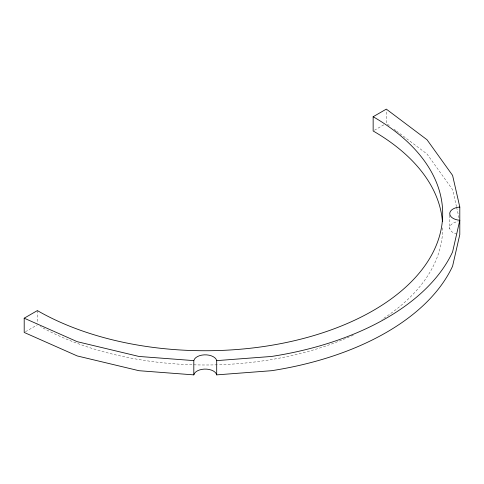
<?xml version="1.0" encoding="UTF-8"?>
<svg xmlns="http://www.w3.org/2000/svg" width="484" height="484" viewBox="0 0 484 484"><rect width="100%" height="100%" fill="white"/><g stroke="black" fill="none" stroke-linecap="round" stroke-linejoin="round"><path stroke-width="0.36" stroke-dasharray="2.42 1.81" d="M25.452 331.721L37.365 324.843M374.398 130.257L384.435 124.467M389.305 125.634L386.317 123.378L386.317 109.874M394.097 129.234L395.888 130.583M396.487 131.037L427.009 153.997L452.588 189.649L456.442 206.571M456.612 207.309L459.128 218.344M449.83 215.283L449.83 228.787M37.365 310.589L37.365 323.342M456.878 234.087A11.58 6.685 0 0 1 449.757 227.474A11.58 6.685 0 0 1 458.312 221.454M442.691 227.916A237.432 137.081 0 0 1 381.924 319.494M353.217 335.122A237.432 137.081 0 0 1 218.072 364.791M217.31 364.815A237.432 137.081 0 0 1 40.42 326.573"/><path stroke-width="0.73" d="M193.806 374.876L193.806 360.616L194.598 358.94A11.537 6.661 0 0 1 206.765 354.887A11.537 6.661 0 0 1 216.699 360.622L271.53 356.454A256.054 147.832 0 0 0 452.588 251.922L459.8 220.287A11.58 6.685 0 0 1 449.733 213.656A11.58 6.685 0 0 1 459.8 207.031L452.588 175.396L427.009 139.743L386.317 109.124L373.146 116.729A237.432 137.081 0 0 1 373.146 310.589A237.432 137.081 0 0 1 37.365 310.589L24.2 318.188L24.2 332.447L77.228 355.94L138.987 370.708L193.806 374.876L194.598 373.194A11.537 6.661 0 0 1 206.765 369.141A11.537 6.661 0 0 1 216.699 374.876L271.53 370.708A256.054 147.832 0 0 0 452.588 266.176L459.8 234.54L459.8 207.031M193.806 360.616L138.987 356.454L77.228 341.686L24.2 318.188M373.146 116.729L373.146 130.982A237.432 137.081 0 0 1 442.418 221.363M216.699 360.622L216.699 374.876"/></g></svg>
